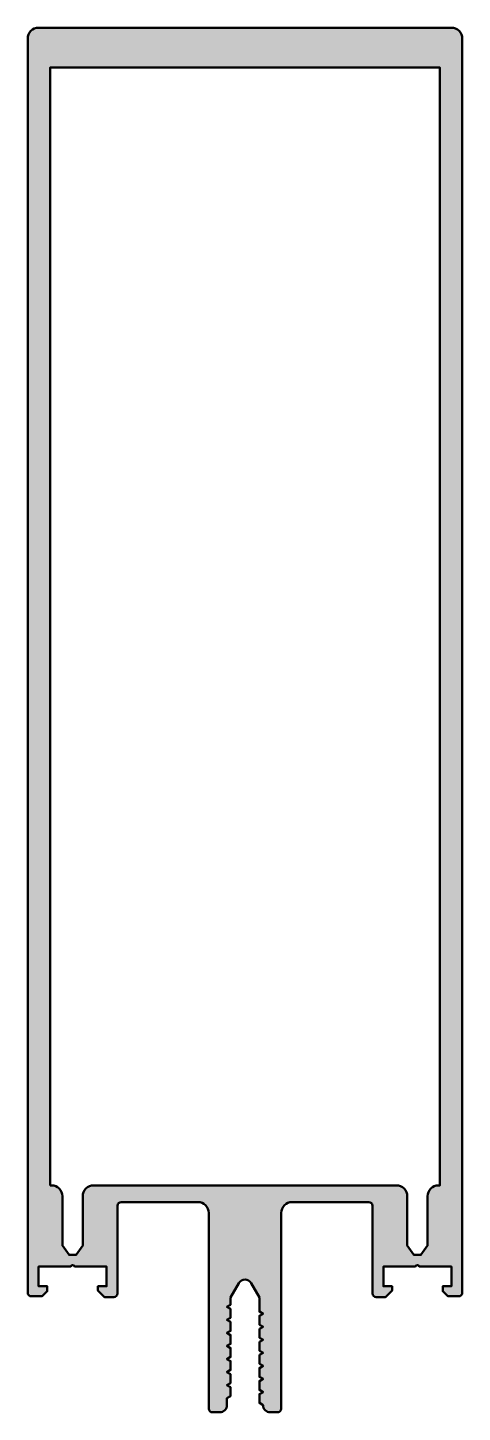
# Model space of a CAD drawing. Extents: x -30 to 30, y -16 to 175.
import ezdxf

# ---------------------------------------------------------------- set-up
doc = ezdxf.new("R2010")
doc.units = 0
doc.layers.add('0S-Alu contour', color=7, linetype='Continuous', lineweight=50)
doc.layers.add('0S-Alu hatch', color=252, linetype='Continuous', lineweight=25)

# ---------------------------------------------------------------- blocks, each defined once
blk = doc.blocks.new('324070__EBDB93F7_3683_4C60_BA81_1516B728DDB9_')
at = {"layer": '0S-Alu hatch'}
h = blk.add_hatch(color=256, dxfattribs=at)
edge = h.paths.add_edge_path()
edge.add_arc((-28.50000000000004, 173.5000000000001), 1.5, 90, 180)
edge.add_line((-30.00000000000004, 173.5000000000001), (-30.00000000000004, 0.5000000000001706))
edge.add_arc((-29.5, 0.5000000000001137), 0.500000000000057, 180, 269.9999999999951)
edge.add_line((-29.50000000000004, 5.68e-14), (-28.00000000000013, 2.274e-13))
edge.add_line((-28.00000000000013, 2.274e-13), (-27.30000000000006, 0.7000000000001024))
edge.add_line((-27.30000000000006, 0.7000000000001024), (-27.30000000000006, 1.400000000000034))
edge.add_line((-27.30000000000006, 1.400000000000034), (-28.50000000000001, 1.400000000000034))
edge.add_line((-28.50000000000001, 1.400000000000034), (-28.50000000000004, 4.099999999999965))
edge.add_line((-28.50000000000004, 4.099999999999965), (-24.04494897427834, 4.100000000000022))
edge.add_ellipse((-23.80000000000003, 4.049999999999982), major_axis=(-0.2500000000000059, 0), ratio=1, start_angle=191.5369590328246, end_angle=348.46304096717546, ccw=False)
edge.add_line((-23.55505102572171, 4.100000000000022), (-19.10000000000003, 4.099999999999965))
edge.add_line((-19.10000000000003, 4.099999999999965), (-19.10000000000009, 1.399999999999977))
edge.add_line((-19.10000000000009, 1.399999999999977), (-20.30000000000006, 1.400000000000147))
edge.add_line((-20.30000000000006, 1.400000000000147), (-20.30000000000014, 0.800000000000125))
edge.add_line((-20.30000000000014, 0.800000000000125), (-19.40000000000019, -0.0999999999997954))
edge.add_line((-19.40000000000019, -0.0999999999997954), (-18.10000000000015, -0.0999999999997954))
edge.add_arc((-18.10000000000013, 0.4000000000002899), 0.5000000000000924, 269.9999999999976, 360)
edge.add_line((-17.60000000000004, 0.4000000000002899), (-17.60000000000004, 12.49999999999997))
edge.add_ellipse((-17.10000000000005, 12.50000000000006), major_axis=(-0.4999999999999894, 0), ratio=1, start_angle=270.0000000000053, end_angle=360, ccw=False)
edge.add_line((-17.10000000000009, 13.00000000000006), (-6.499999999999957, 12.99999999999991))
edge.add_ellipse((-6.499999999999968, 11.49999999999985), major_axis=(-1.500000000000067, 0), ratio=1, start_angle=180, end_angle=269.99999999999955, ccw=False)
edge.add_line((-4.9999999999999, 11.49999999999986), (-4.999999999999928, -15.49999999999983))
edge.add_arc((-4.499999999999864, -15.49999999999988), 0.500000000000057, 180, 269.9999999999959)
edge.add_line((-4.4999999999999, -15.99999999999994), (-3.499999999999957, -16))
edge.add_arc((-3.499999999999928, -14.99999999999997), 1.000000000000028, 269.9999999999984, 360)
edge.add_line((-2.4999999999999, -14.99999999999997), (-2.4999999999999, -14.05277679671559))
edge.add_line((-2.4999999999999, -14.05277679671559), (-1.9999999999999, -13.76410166212082))
edge.add_line((-1.9999999999999, -13.76410166212082), (-1.9999999999999, -12.5414519313104))
edge.add_line((-1.9999999999999, -12.5414519313104), (-2.4999999999999, -12.25277679671563))
edge.add_line((-2.4999999999999, -12.25277679671563), (-1.9999999999999, -11.96410166212075))
edge.add_line((-1.9999999999999, -11.96410166212075), (-1.999999999999957, -10.74145193131045))
edge.add_line((-1.999999999999957, -10.74145193131045), (-2.499999999999928, -10.45277679671557))
edge.add_line((-2.499999999999928, -10.45277679671557), (-1.9999999999999, -10.16410166212074))
edge.add_line((-1.9999999999999, -10.16410166212074), (-1.999999999999957, -8.941451931310326))
edge.add_line((-1.999999999999957, -8.941451931310326), (-2.499999999999957, -8.652776796715614))
edge.add_line((-2.499999999999957, -8.652776796715614), (-1.999999999999957, -8.364101662120618))
edge.add_line((-1.999999999999957, -8.364101662120618), (-1.9999999999999, -7.141451931310484))
edge.add_line((-1.9999999999999, -7.141451931310484), (-2.499999999999985, -6.852776796715602))
edge.add_line((-2.499999999999985, -6.852776796715602), (-1.999999999999985, -6.564101662120663))
edge.add_line((-1.999999999999985, -6.564101662120663), (-1.9999999999999, -5.341451931310359))
edge.add_line((-1.9999999999999, -5.341451931310359), (-2.4999999999999, -5.052776796715477))
edge.add_line((-2.4999999999999, -5.052776796715477), (-1.9999999999999, -4.764101662120708))
edge.add_line((-1.9999999999999, -4.764101662120708), (-1.999999999999985, -3.541451931310291))
edge.add_line((-1.999999999999985, -3.541451931310291), (-2.499999999999985, -3.252776796715636))
edge.add_line((-2.499999999999985, -3.252776796715636), (-1.999999999999957, -2.964101662120754))
edge.add_line((-1.999999999999957, -2.964101662120754), (-1.9999999999999, -1.741451931310336))
edge.add_line((-1.9999999999999, -1.741451931310336), (-2.499999999999957, -1.452776796715511))
edge.add_line((-2.499999999999957, -1.452776796715511), (-1.9999999999999, -1.164101662120799))
edge.add_line((-1.9999999999999, -1.164101662120799), (-1.999999999999957, -0.1641016621207996))
edge.add_line((-1.999999999999957, -0.1641016621207996), (-0.866025358560435, 1.800000000000125))
edge.add_ellipse((4.52240694e-08, 1.300000000000097), major_axis=(-1.000000000000071, 0), ratio=1, start_angle=209.9999999999995, end_angle=330.0000000000005, ccw=False)
edge.add_line((0.8660254490085746, 1.800000000000125), (1.999999999999985, -0.1641015681547628))
edge.add_line((1.999999999999985, -0.1641015681547628), (1.999999999999928, -2.111324865405151))
edge.add_line((1.999999999999928, -2.111324865405151), (2.500000000000042, -2.399999999999806))
edge.add_line((2.500000000000042, -2.399999999999806), (1.999999999999928, -2.688675134594461))
edge.add_line((1.999999999999928, -2.688675134594461), (1.999999999999985, -3.911324865405049))
edge.add_line((1.999999999999985, -3.911324865405049), (2.499999999999985, -4.199999999999931))
edge.add_line((2.499999999999985, -4.199999999999931), (1.9999999999999, -4.488675134594643))
edge.add_line((1.9999999999999, -4.488675134594643), (1.999999999999928, -5.71132486540506))
edge.add_line((1.999999999999928, -5.71132486540506), (2.500000000000042, -5.999999999999943))
edge.add_line((2.500000000000042, -5.999999999999943), (1.999999999999928, -6.288675134594598))
edge.add_line((1.999999999999928, -6.288675134594598), (1.999999999999928, -7.511324865405015))
edge.add_line((1.999999999999928, -7.511324865405015), (2.500000000000042, -7.799999999999954))
edge.add_line((2.500000000000042, -7.799999999999954), (1.9999999999999, -8.08867513459478))
edge.add_line((1.9999999999999, -8.08867513459478), (1.9999999999999, -9.31132486540497))
edge.add_line((1.9999999999999, -9.31132486540497), (2.500000000000042, -9.599999999999795))
edge.add_line((2.500000000000042, -9.599999999999795), (1.999999999999985, -9.888675134594678))
edge.add_line((1.999999999999985, -9.888675134594678), (1.999999999999985, -11.11132486540515))
edge.add_line((1.999999999999985, -11.11132486540515), (2.500000000000042, -11.39999999999992))
edge.add_line((2.500000000000042, -11.39999999999992), (1.999999999999872, -11.68867513459463))
edge.add_line((1.999999999999872, -11.68867513459463), (1.999999999999928, -12.91132486540499))
edge.add_line((1.999999999999928, -12.91132486540499), (2.500000000000042, -13.19999999999999))
edge.add_line((2.500000000000042, -13.19999999999999), (1.999999999999985, -13.48867513459476))
edge.add_line((1.999999999999985, -13.48867513459476), (2.000000000000014, -14.71132486540529))
edge.add_line((2.000000000000014, -14.71132486540529), (2.499999999999786, -14.99999999999988))
edge.add_arc((3.49999999999985, -14.99999999999983), 1.000000000000056, 180, 270.0000000000045)
edge.add_line((3.499999999999928, -15.99999999999988), (4.500000000000042, -15.99999999999994))
edge.add_arc((4.50000000000012, -15.49999999999997), 0.4999999999999787, 269.999999999991, 360)
edge.add_line((5.000000000000099, -15.49999999999997), (4.999999999999928, 11.50000000000005))
edge.add_ellipse((6.500000000000034, 11.49999999999997), major_axis=(-1.500000000000105, 0), ratio=1, start_angle=269.9999999999975, end_angle=360, ccw=False)
edge.add_line((6.500000000000099, 13.00000000000008), (17.10000000000001, 13.00000000000011))
edge.add_ellipse((17.09999999999995, 12.50000000000006), major_axis=(-0.5000000000000533, 0), ratio=1, start_angle=180, end_angle=269.99999999999386, ccw=False)
edge.add_line((17.60000000000001, 12.50000000000005), (17.59999999999995, 0.4000000000002047))
edge.add_arc((18.10000000000001, 0.4000000000002615), 0.500000000000057, 180, 270.0000000000057)
edge.add_line((18.10000000000006, -0.0999999999997954), (19.40000000000013, -0.0999999999997954))
edge.add_line((19.40000000000013, -0.0999999999997954), (20.30000000000011, 0.800000000000125))
edge.add_line((20.30000000000011, 0.800000000000125), (20.3, 1.40000000000009))
edge.add_line((20.3, 1.40000000000009), (19.10000000000001, 1.399999999999977))
edge.add_line((19.10000000000001, 1.399999999999977), (19.10000000000001, 4.099999999999965))
edge.add_line((19.10000000000001, 4.099999999999965), (23.55505102572168, 4.100000000000022))
edge.add_ellipse((23.8, 4.049999999999982), major_axis=(-0.2500000000000059, 0), ratio=1, start_angle=191.5369590328246, end_angle=348.46304096717546, ccw=False)
edge.add_line((24.04494897427831, 4.100000000000022), (28.49999999999999, 4.100000000000022))
edge.add_line((28.49999999999999, 4.100000000000022), (28.49999999999993, 1.400000000000034))
edge.add_line((28.49999999999993, 1.400000000000034), (27.3, 1.400000000000034))
edge.add_line((27.3, 1.400000000000034), (27.3, 0.7000000000001024))
edge.add_line((27.3, 0.7000000000001024), (28.0000000000001, 1.137e-13))
edge.add_line((28.0000000000001, 1.137e-13), (29.50000000000004, 1.705e-13))
edge.add_arc((29.50000000000006, 0.5000000000001706), 0.4999999999999858, 269.9999999999984, 360)
edge.add_line((30.00000000000004, 0.5000000000001706), (29.99999999999999, 173.5))
edge.add_arc((28.50000000000006, 173.5), 1.499999999999928, 0, 90.00000000000055)
edge.add_line((28.50000000000004, 175), (-28.50000000000004, 175.0000000000001))
edge = h.paths.add_edge_path()
edge.add_line((-26.90000000000002, 15.30000000000018), (-26.90000000000002, 169.5))
edge.add_line((-26.90000000000002, 169.5), (26.89999999999996, 169.5))
edge.add_line((26.89999999999996, 169.5), (26.89999999999996, 15.30000000000021))
edge.add_line((26.89999999999996, 15.30000000000021), (26.70000000000009, 15.30000000000012))
edge.add_arc((26.70000000000001, 13.80000000000007), 1.500000000000056, 89.99999999999702, 180)
edge.add_line((25.19999999999998, 13.80000000000015), (25.20000000000003, 7.000000000000284))
edge.add_line((25.20000000000003, 7.000000000000284), (24.2897302003273, 5.700000000000216))
edge.add_line((24.2897302003273, 5.700000000000216), (23.31026979967264, 5.700000000000159))
edge.add_line((23.31026979967264, 5.700000000000159), (22.40000000000002, 7.000000000000284))
edge.add_line((22.40000000000002, 7.000000000000284), (22.40000000000002, 13.80000000000009))
edge.add_arc((20.90000000000008, 13.80000000000009), 1.499999999999943, 0, 90)
edge.add_line((20.90000000000008, 15.30000000000004), (-20.9000000000001, 15.30000000000004))
edge.add_arc((-20.9000000000001, 13.80000000000009), 1.499999999999943, 90, 180)
edge.add_line((-22.40000000000005, 13.80000000000009), (-22.40000000000005, 7.000000000000284))
edge.add_line((-22.40000000000005, 7.000000000000284), (-23.31026979967267, 5.700000000000216))
edge.add_line((-23.31026979967267, 5.700000000000216), (-24.28973020032727, 5.700000000000159))
edge.add_line((-24.28973020032727, 5.700000000000159), (-25.20000000000009, 7.000000000000284))
edge.add_line((-25.20000000000009, 7.000000000000284), (-25.20000000000003, 13.80000000000018))
edge.add_arc((-26.7, 13.80000000000018), 1.499999999999964, 0, 90.00000000000244)
edge.add_line((-26.70000000000006, 15.30000000000012), (-26.90000000000002, 15.30000000000018))
at = {"layer": '0S-Alu contour', "color": 7}
for points in [[(28.50000000000004, 175), (-28.50000000000004, 175.0000000000001)], [(-30.00000000000004, 173.5000000000001), (-30.00000000000004, 0.5000000000001706)], [(30.00000000000004, 0.5000000000001706), (29.99999999999999, 173.5)], [(-26.90000000000002, 15.30000000000018), (-26.90000000000002, 169.5), (26.89999999999996, 169.5), (26.89999999999996, 15.30000000000021), (26.70000000000009, 15.30000000000012)], [(-26.70000000000006, 15.30000000000012), (-26.90000000000002, 15.30000000000018)], [(20.90000000000008, 15.30000000000004), (-20.9000000000001, 15.30000000000004)], [(-22.40000000000005, 13.80000000000009), (-22.40000000000005, 7.000000000000284), (-23.31026979967267, 5.700000000000216), (-24.28973020032727, 5.700000000000159), (-25.20000000000009, 7.000000000000284), (-25.20000000000003, 13.80000000000018)], [(25.19999999999998, 13.80000000000015), (25.20000000000003, 7.000000000000284), (24.2897302003273, 5.700000000000216), (23.31026979967264, 5.700000000000159), (22.40000000000002, 7.000000000000284), (22.40000000000002, 13.80000000000009)], [(-17.60000000000004, 0.4000000000002899), (-17.60000000000004, 12.49999999999997)], [(-17.10000000000009, 13.00000000000006), (-6.499999999999957, 12.99999999999991)], [(-4.9999999999999, 11.49999999999986), (-4.999999999999928, -15.49999999999983)], [(5.000000000000099, -15.49999999999997), (4.999999999999928, 11.50000000000005)], [(6.500000000000099, 13.00000000000008), (17.10000000000001, 13.00000000000011)], [(17.60000000000001, 12.50000000000005), (17.59999999999995, 0.4000000000002047)], [(-29.50000000000004, 5.68e-14), (-28.00000000000013, 2.274e-13), (-27.30000000000006, 0.7000000000001024), (-27.30000000000006, 1.400000000000034), (-28.50000000000001, 1.400000000000034), (-28.50000000000004, 4.099999999999965), (-24.04494897427834, 4.100000000000022)], [(-23.55505102572171, 4.100000000000022), (-19.10000000000003, 4.099999999999965), (-19.10000000000009, 1.399999999999977), (-20.30000000000006, 1.400000000000147), (-20.30000000000014, 0.800000000000125), (-19.40000000000019, -0.0999999999997954), (-18.10000000000015, -0.0999999999997954)], [(18.10000000000006, -0.0999999999997954), (19.40000000000013, -0.0999999999997954), (20.30000000000011, 0.800000000000125), (20.3, 1.40000000000009), (19.10000000000001, 1.399999999999977), (19.10000000000001, 4.099999999999965), (23.55505102572168, 4.100000000000022)], [(24.04494897427831, 4.100000000000022), (28.49999999999999, 4.100000000000022), (28.49999999999993, 1.400000000000034), (27.3, 1.400000000000034), (27.3, 0.7000000000001024), (28.0000000000001, 1.137e-13), (29.50000000000004, 1.705e-13)], [(-2.4999999999999, -14.99999999999997), (-2.4999999999999, -14.05277679671559), (-1.9999999999999, -13.76410166212082), (-1.9999999999999, -12.5414519313104), (-2.4999999999999, -12.25277679671563), (-1.9999999999999, -11.96410166212075), (-1.999999999999957, -10.74145193131045), (-2.499999999999928, -10.45277679671557), (-1.9999999999999, -10.16410166212074), (-1.999999999999957, -8.941451931310326), (-2.499999999999957, -8.652776796715614), (-1.999999999999957, -8.364101662120618), (-1.9999999999999, -7.141451931310484), (-2.499999999999985, -6.852776796715602), (-1.999999999999985, -6.564101662120663), (-1.9999999999999, -5.341451931310359), (-2.4999999999999, -5.052776796715477), (-1.9999999999999, -4.764101662120708), (-1.999999999999985, -3.541451931310291), (-2.499999999999985, -3.252776796715636), (-1.999999999999957, -2.964101662120754), (-1.9999999999999, -1.741451931310336), (-2.499999999999957, -1.452776796715511), (-1.9999999999999, -1.164101662120799), (-1.999999999999957, -0.1641016621207996), (-0.866025358560435, 1.800000000000125)], [(0.8660254490085746, 1.800000000000125), (1.999999999999985, -0.1641015681547628), (1.999999999999928, -2.111324865405151), (2.500000000000042, -2.399999999999806), (1.999999999999928, -2.688675134594461), (1.999999999999985, -3.911324865405049), (2.499999999999985, -4.199999999999931), (1.9999999999999, -4.488675134594643), (1.999999999999928, -5.71132486540506), (2.500000000000042, -5.999999999999943), (1.999999999999928, -6.288675134594598), (1.999999999999928, -7.511324865405015), (2.500000000000042, -7.799999999999954), (1.9999999999999, -8.08867513459478), (1.9999999999999, -9.31132486540497), (2.500000000000042, -9.599999999999795), (1.999999999999985, -9.888675134594678), (1.999999999999985, -11.11132486540515), (2.500000000000042, -11.39999999999992), (1.999999999999872, -11.68867513459463), (1.999999999999928, -12.91132486540499), (2.500000000000042, -13.19999999999999), (1.999999999999985, -13.48867513459476), (2.000000000000014, -14.71132486540529), (2.499999999999786, -14.99999999999988)], [(-4.4999999999999, -15.99999999999994), (-3.499999999999957, -16)], [(3.499999999999928, -15.99999999999988), (4.500000000000042, -15.99999999999994)]]:
    blk.add_lwpolyline(points, dxfattribs=at)
for centre, radius, start, end in [((-28.50000000000004, 173.5000000000001), 1.5, 90, 180), ((28.50000000000006, 173.5), 1.499999999999928, 0, 90.00000000000055), ((-26.7, 13.80000000000018), 1.499999999999964, 0, 90.00000000000244), ((-20.9000000000001, 13.80000000000009), 1.499999999999943, 90, 180), ((20.90000000000008, 13.80000000000009), 1.499999999999943, 0, 90), ((26.70000000000001, 13.80000000000007), 1.500000000000056, 89.99999999999702, 180), ((-29.5, 0.5000000000001137), 0.500000000000057, 180, 269.9999999999951), ((-18.10000000000013, 0.4000000000002899), 0.5000000000000924, 269.9999999999976, 0), ((18.10000000000001, 0.4000000000002615), 0.500000000000057, 180, 270.0000000000057), ((29.50000000000006, 0.5000000000001706), 0.4999999999999858, 269.9999999999984, 0), ((-3.499999999999928, -14.99999999999997), 1.000000000000028, 269.9999999999984, 0), ((3.49999999999985, -14.99999999999983), 1.000000000000056, 180, 270.0000000000045), ((-4.499999999999864, -15.49999999999988), 0.500000000000057, 180, 269.9999999999959), ((4.50000000000012, -15.49999999999997), 0.4999999999999787, 269.999999999991, 0)]:
    blk.add_arc(centre, radius, start, end, dxfattribs=at)
at = {"layer": '0S-Alu contour', "color": 7, "extrusion": (0, 0, -1)}
for centre, radius, start, end in [((17.10000000000005, 12.50000000000006), 0.4999999999999894, 0, 89.99999999999471), ((6.499999999999968, 11.49999999999985), 1.500000000000067, 90.00000000000044, 180), ((-6.500000000000034, 11.49999999999997), 1.500000000000105, 0, 90.00000000000249), ((-17.09999999999995, 12.50000000000006), 0.5000000000000533, 90.00000000000612, 180), ((23.80000000000003, 4.049999999999982), 0.2500000000000059, 11.53695903282453, 168.4630409671754), ((-23.8, 4.049999999999982), 0.2500000000000059, 11.53695903282453, 168.4630409671754), ((-4.52240694e-08, 1.300000000000097), 1.000000000000071, 29.9999999999995, 150.0000000000005)]:
    blk.add_arc(centre, radius, start, end, dxfattribs=at)
blk = doc.blocks.new('324070__1E7C2115_1A40_4164_BE6D_02E277742F2E_')
at = {"layer": '0S-Alu contour', "color": 7}
blk.add_blockref('324070__EBDB93F7_3683_4C60_BA81_1516B728DDB9_', (0, 0), dxfattribs=at)

msp = doc.modelspace()

# ---------------------------------------------------------------- block references
at = {"layer": '0S-Alu contour', "color": 7}
msp.add_blockref('324070__1E7C2115_1A40_4164_BE6D_02E277742F2E_', (0, 0), dxfattribs=at)

doc.saveas('drawing.dxf')
